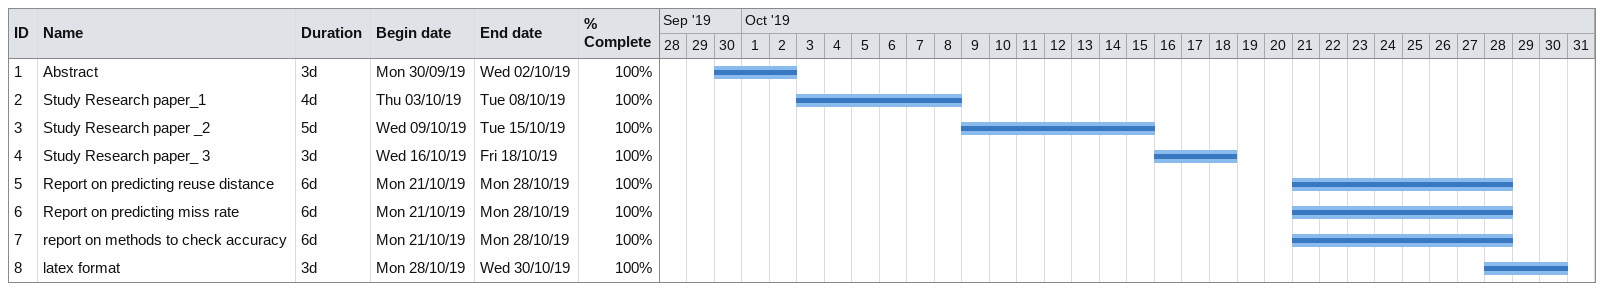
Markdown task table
| ID | Task | Duration | Start | Finish | % complete |
|---|---|---|---|---|---|
| 1 | Abstract | 3d | 2019-09-30 | 2019-10-02 | 100 |
| 2 | Study Research paper_1 | 4d | 2019-10-03 | 2019-10-08 | 100 |
| 3 | Study Research paper _2 | 5d | 2019-10-09 | 2019-10-15 | 100 |
| 4 | Study Research paper_ 3 | 3d | 2019-10-16 | 2019-10-18 | 100 |
| 5 | Report on predicting reuse distance | 6d | 2019-10-21 | 2019-10-28 | 100 |
| 6 | Report on predicting miss rate | 6d | 2019-10-21 | 2019-10-28 | 100 |
| 7 | report on methods to check accuracy | 6d | 2019-10-21 | 2019-10-28 | 100 |
| 8 | latex format | 3d | 2019-10-28 | 2019-10-30 | 100 |
